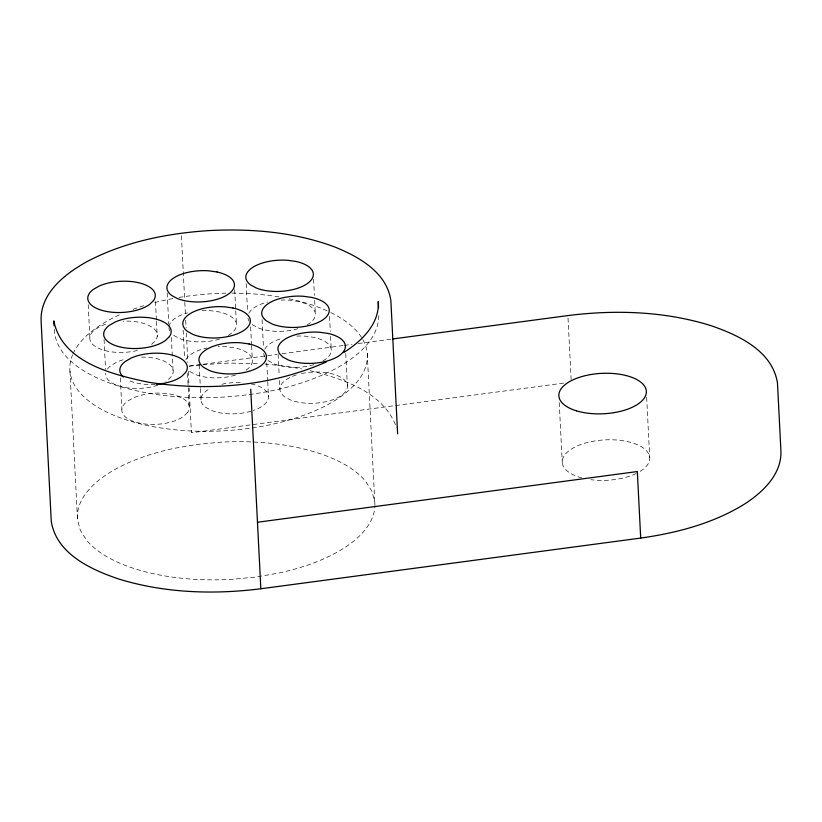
<?xml version="1.0" encoding="UTF-8"?>
<svg xmlns="http://www.w3.org/2000/svg" width="822" height="822" viewBox="0 0 822 822"><rect width="100%" height="100%" fill="white"/><g stroke="black" fill="none" stroke-linecap="round" stroke-linejoin="round"><path stroke-width="0.62" stroke-dasharray="4.11 3.08" d="M151.68 344.295L155.543 340.483A33.794 15.597 -2.9 0 0 123.125 321.176M189.307 366.098L276.973 354.395M282.049 353.717L343.031 345.579M344.305 345.415L351.929 344.397M358.279 343.545L391.313 339.137M563.645 383.103L191.413 432.783L189.142 388.015M189.276 366.129L201.606 364.711M202.849 364.619L229.05 363.077L259.978 363.694M264.838 364.033L282.789 365.8L301.633 368.893M310.12 370.65C343.236 378.983 383.966 392.125 396.502 427.553M173.75 335.397L179.227 338.376A33.794 15.597 -2.9 0 0 220.049 338.921M189.646 371.4L195.122 374.38A33.794 15.597 -2.9 0 0 235.955 374.924M374.894 505.52A148.926 68.76 -2.9 0 0 374.76 501.923L371.945 491.32L365.533 481.189A148.926 68.76 -2.9 0 0 219.793 442.257L196.612 444.486L174.172 448.35A148.926 68.76 -2.9 0 0 77.484 519.627L80.309 530.241L86.721 540.373A148.926 68.76 -2.9 0 0 232.462 579.294L255.632 577.065L278.083 573.211A148.926 68.76 -2.9 0 0 374.842 506.722M646.657 397.355L649.699 457.474M568.033 318.135L571.136 379.528M559.227 402.564L562.269 462.683M367.239 353.368L374.76 501.923M345.754 353.624L347.398 386.052M329.56 316.408L330.31 331.379M330.567 336.373L331.266 350.09M313.593 279.161L314.415 295.375M314.672 300.369L315.36 314.086M278.124 354.333L279.203 375.541M279.459 380.524L279.901 389.258M266.78 362.913L267.664 380.37M267.725 381.624L268.486 396.584M262.054 319.614L263.513 348.302M250.638 326.94L251.532 344.408M251.594 345.651L252.344 360.622M246.158 283.611L247.607 312.298M234.681 289.693L235.688 309.647M235.75 310.901L236.448 324.618M199.212 364.865L200.352 387.316M200.414 388.57L200.989 399.79M181.426 235.791L184.734 301.027M184.796 302.311L185.382 313.819M185.71 320.22L186.091 327.896M186.358 333.013L187.848 362.43M188.3 371.39L189.081 386.741M187.508 373.455L189.276 408.38M183.142 330.146L184.59 358.834M171.366 337.493L173.134 372.407M167.174 292.899L168.757 324.074M155.471 301.489L156.416 320.2M156.478 321.443L157.238 336.414M120.31 377.945L121.892 409.13M104.055 339.486L105.565 369.417M88.211 304.726L89.855 337.154M69.962 371.071L77.484 519.627M54.231 329.509C55.999 357.149 83.741 372.921 106.757 382.014C143.891 395.834 184.159 399.163 223.492 397.088C262.3 394.488 301.52 386.638 336.167 368.359C356.717 357.036 380.247 338.695 378.788 312.648M296.29 374.955A33.794 15.597 -2.9 0 0 284.7 396.841L290.176 399.821A33.794 15.597 -2.9 0 0 340.76 395.885A33.794 15.597 -2.9 0 0 330.043 373.352L321.854 372.181A33.794 15.597 -2.9 0 0 298.499 374.308M362.862 339.661A148.926 68.76 -2.9 0 1 222.587 430.872A148.926 68.76 -2.9 0 1 72.583 354.827M73.055 353.748A148.926 68.76 -2.9 0 1 120.135 314.538M133.123 309.288A148.926 68.76 -2.9 0 1 144.21 305.568M154.69 302.609A148.926 68.76 -2.9 0 1 174.007 298.324M178.99 297.451A148.926 68.76 -2.9 0 1 225.793 293.177M231.938 293.135A148.926 68.76 -2.9 0 1 280.436 297.153M289.046 298.787A148.926 68.76 -2.9 0 1 329.766 312.041M330.865 312.576A148.926 68.76 -2.9 0 1 362.276 338.633M581.791 477.911A43.802 20.221 -2.9 0 1 570.499 449.644A43.802 20.221 -2.9 0 1 632.961 443.068A43.802 20.221 -2.9 0 1 639.352 471.849M636.29 473.472A43.802 20.221 -2.9 0 1 590.977 479.699M137.449 350.46A33.794 15.597 -2.9 0 1 97.828 347.922A33.794 15.597 -2.9 0 1 95.414 329.273L101.209 325.964A33.794 15.597 -2.9 0 1 108.514 323.395M307.058 324.937A33.794 15.597 -2.9 0 0 298.006 301.376L289.817 300.205A33.794 15.597 -2.9 0 0 281.062 300.092M297.883 328.718A33.794 15.597 -2.9 0 1 258.139 327.844L252.662 324.865A33.794 15.597 -2.9 0 1 249.826 322.214M249.158 321.268A33.794 15.597 -2.9 0 1 247.967 318.299M248.871 313.192A33.794 15.597 -2.9 0 1 267.602 302.034M155.245 384.377A33.794 15.597 -2.9 0 1 128.253 380.185M251.131 383.884A33.794 15.597 -2.9 0 1 253.33 410.486M251.008 411.226A33.794 15.597 -2.9 0 1 211.264 410.353L205.788 407.373A33.794 15.597 -2.9 0 1 210.473 388.292M221.889 384.254A33.794 15.597 -2.9 0 1 242.932 382.713M228.146 335.468A33.794 15.597 -2.9 0 0 219.094 311.908L210.894 310.737A33.794 15.597 -2.9 0 0 202.14 310.624M169.702 330.834A33.794 15.597 -2.9 0 1 168.952 327.814M168.983 326.796A33.794 15.597 -2.9 0 1 187.55 312.863M322.954 360.94A33.794 15.597 -2.9 0 0 313.912 337.38L305.712 336.208A33.794 15.597 -2.9 0 0 294.451 336.26M313.778 364.721A33.794 15.597 -2.9 0 1 274.034 363.848L268.558 360.868A33.794 15.597 -2.9 0 1 265.722 358.207M265.054 357.272A33.794 15.597 -2.9 0 1 263.759 353.285M264.766 349.196A33.794 15.597 -2.9 0 1 282.357 338.335M246.23 370.085A33.794 15.597 -2.9 0 0 234.989 347.912L226.8 346.74A33.794 15.597 -2.9 0 0 218.046 346.627M185.854 359.728A33.794 15.597 -2.9 0 1 206.939 348.025M141.538 357.108A33.794 15.597 -2.9 0 1 171.449 376.476L167.575 380.298A33.794 15.597 -2.9 0 1 165.849 381.47M157.762 385.169A33.794 15.597 -2.9 0 1 122.396 386.936A33.794 15.597 -2.9 0 1 105.761 373.157M107.446 369.088A33.794 15.597 -2.9 0 1 111.319 365.266L117.104 361.968A33.794 15.597 -2.9 0 1 124.42 359.399M187.58 412.449L183.717 416.271A33.794 15.597 -2.9 0 1 136.925 422.508A33.794 15.597 -2.9 0 1 127.451 401.239L133.246 397.94A33.794 15.597 -2.9 0 1 174.243 394.992A33.794 15.597 -2.9 0 1 187.58 412.449"/><path stroke-width="1.23" d="M343.853 352.443C361.32 341.397 379.785 324.053 378.233 301.561L378.541 307.726M326.622 361.814C271.168 386.453 208.12 391.519 148.525 382.24C112.994 374.678 62.153 362.625 53.8 320.878L54.047 325.81M397.622 433.841L390.882 300.811C386.987 272.38 358.598 256.495 334.4 246.857C294.368 231.958 250.957 228.382 208.562 230.612C166.722 233.407 124.451 241.874 87.091 261.581C64.938 273.788 39.579 293.557 41.141 321.638L51.252 521.189C56.235 553.576 90.492 569.389 118.224 578.842C164.184 593.104 213.33 594.758 260.841 588.768L640.698 538.071C676.598 533.005 712.643 523.604 743.797 504.513C762.621 492.604 782.534 473.914 780.859 449.665L777.489 383.144C772.505 350.768 738.238 334.955 710.516 325.502C664.556 311.24 615.411 309.586 567.899 315.576L392.577 338.972M257.471 522.247L637.327 471.551L640.698 538.071M250.731 389.217L260.841 588.768M156.509 384.285A33.794 15.597 -2.9 0 0 181.693 376.353L185.556 372.541A33.794 15.597 -2.9 0 0 172.219 355.083A33.794 15.597 -2.9 0 0 131.222 358.022L125.437 361.331A33.794 15.597 -2.9 0 0 123.341 377M153.529 300.564L149.655 304.387A33.794 15.597 -2.9 0 1 102.863 310.624A33.794 15.597 -2.9 0 1 93.4 289.354L99.185 286.056A33.794 15.597 -2.9 0 1 140.182 283.117A33.794 15.597 -2.9 0 1 153.529 300.564M169.424 336.568L165.551 340.39A33.794 15.597 -2.9 0 1 118.769 346.627A33.794 15.597 -2.9 0 1 109.295 325.358L115.08 322.06A33.794 15.597 -2.9 0 1 156.088 319.111A33.794 15.597 -2.9 0 1 169.424 336.568M295.982 261.468L287.792 260.297A33.794 15.597 -2.9 0 0 252.477 267.551A33.794 15.597 -2.9 0 0 250.638 284.957L256.115 287.936A33.794 15.597 -2.9 0 0 306.709 284.001A33.794 15.597 -2.9 0 0 295.982 261.468M217.07 272L208.88 270.828A33.794 15.597 -2.9 0 0 173.565 278.083A33.794 15.597 -2.9 0 0 171.726 295.488L177.203 298.468A33.794 15.597 -2.9 0 0 227.786 294.533A33.794 15.597 -2.9 0 0 217.07 272M311.887 297.472L303.688 296.3A33.794 15.597 -2.9 0 0 268.373 303.554A33.794 15.597 -2.9 0 0 266.534 320.96L272.02 323.94A33.794 15.597 -2.9 0 0 322.604 320.005A33.794 15.597 -2.9 0 0 311.887 297.472M232.975 308.003L224.776 306.832A33.794 15.597 -2.9 0 0 189.461 314.086A33.794 15.597 -2.9 0 0 187.621 331.492L193.098 334.472A33.794 15.597 -2.9 0 0 243.692 330.536A33.794 15.597 -2.9 0 0 232.975 308.003M328.019 333.444L319.83 332.273A33.794 15.597 -2.9 0 0 277.877 349.35L279.172 353.326L282.676 356.933L288.152 359.902A33.794 15.597 -2.9 0 0 338.736 355.967A33.794 15.597 -2.9 0 0 328.019 333.444M249.107 343.976L240.918 342.805A33.794 15.597 -2.9 0 0 205.603 350.059A33.794 15.597 -2.9 0 0 203.764 367.465L209.24 370.434A33.794 15.597 -2.9 0 0 259.824 366.499A33.794 15.597 -2.9 0 0 249.107 343.976M576.551 410.866A43.802 20.221 -2.9 0 0 646.082 394.139A43.802 20.221 -2.9 0 0 585.213 375.685A43.802 20.221 -2.9 0 0 576.551 410.866"/></g></svg>
